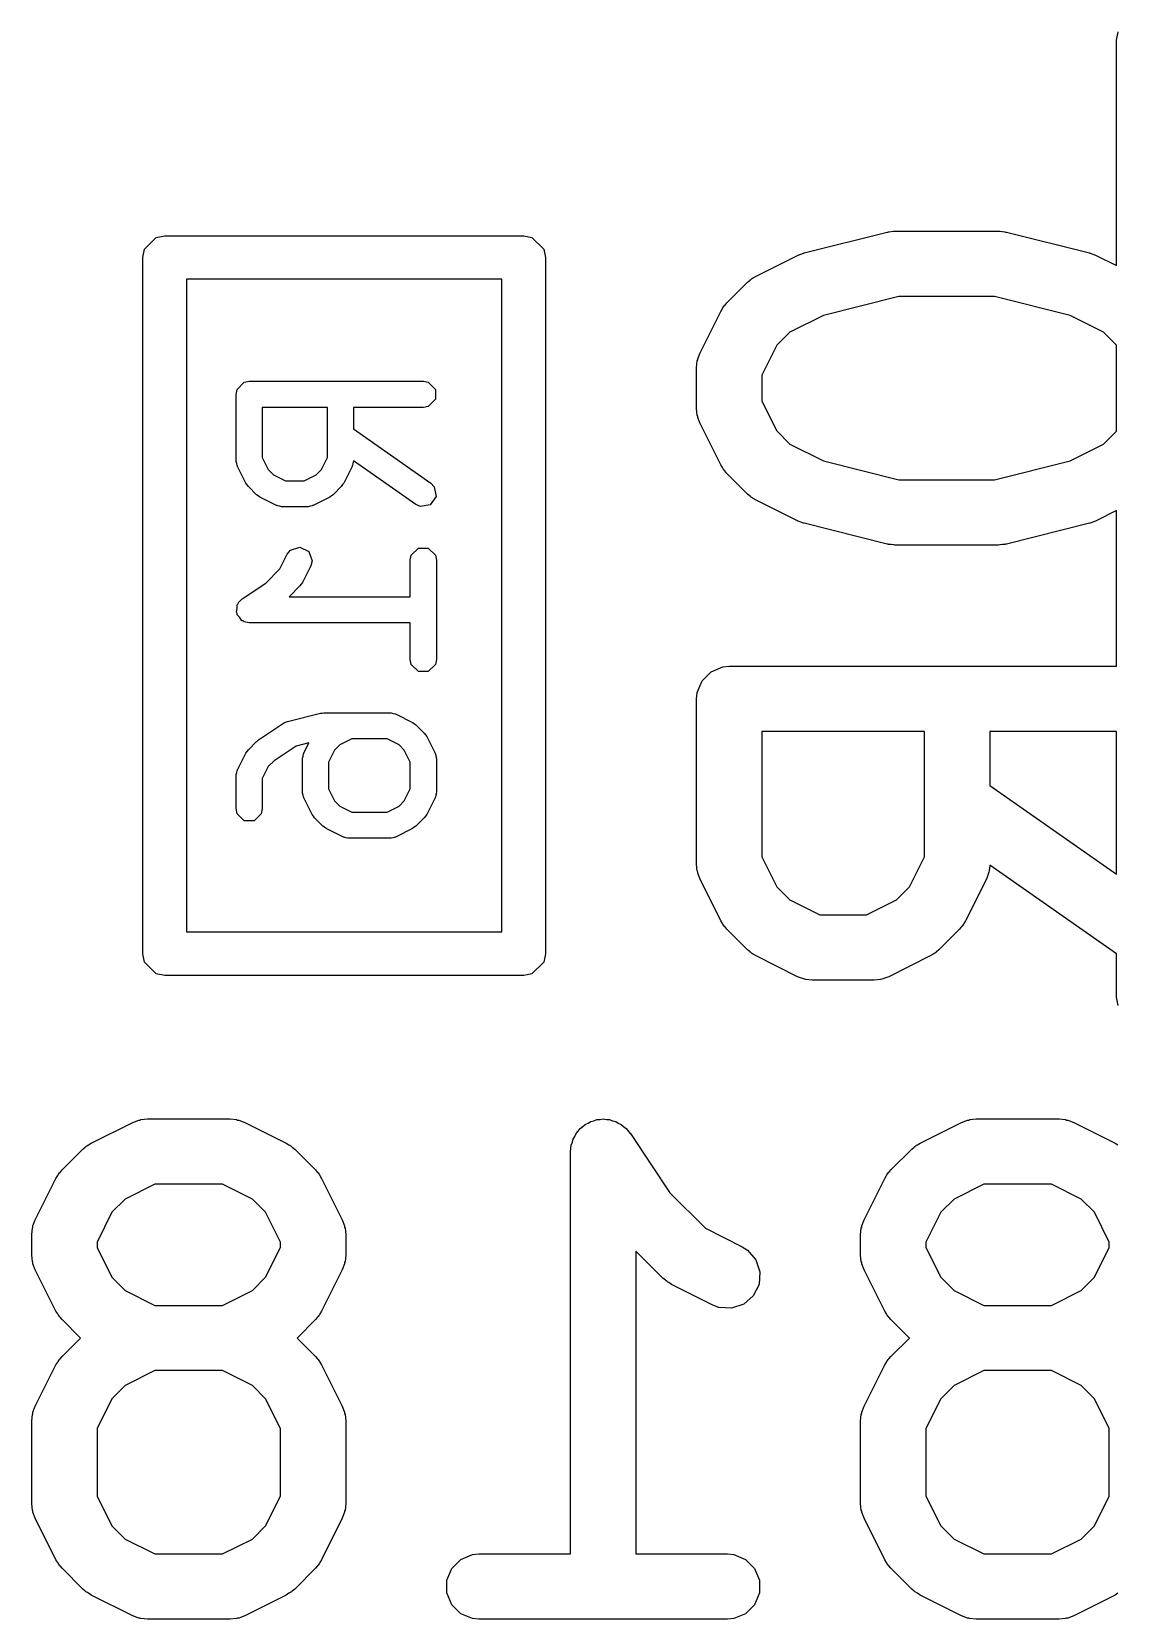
# Model space of a CAD drawing. Header units: inches. Extents: x 4.98 to 6.65, y -4.98 to -3.32.
# Drawn here: x 6.082 to 6.1802, y -4.1729 to -4.0293 of the extents above; entities that cross this region are included whole.
import ezdxf

# ---------------------------------------------------------------- set-up
doc = ezdxf.new("R2010")
doc.units = ezdxf.units.IN
doc.header["$MEASUREMENT"] = 0
doc.layers.add('BLACK', color=250, linetype='CONTINUOUS')

msp = doc.modelspace()

# ---------------------------------------------------------------- linework, layer by layer
at = {"layer": 'BLACK', "linetype": 'CONTINUOUS'}
for p, q in [((6.18012, -4.03002), (6.18027, -4.02927)), ((6.18012, -4.05043), (6.18012, -4.03002)), ((6.09218, -4.04895), (6.09324, -4.04789)), ((6.09324, -4.04789), (6.094, -4.04774)), ((6.094, -4.04774), (6.12648, -4.04774)), ((6.12648, -4.04774), (6.12723, -4.04789)), ((6.12723, -4.04789), (6.1283, -4.04895)), ((6.15185, -4.04928), (6.15935, -4.0474)), ((6.15935, -4.0474), (6.15945, -4.04739)), ((6.15945, -4.04739), (6.15949, -4.04737)), ((6.15949, -4.04737), (6.15971, -4.04735)), ((6.15971, -4.04735), (6.15993, -4.04732)), ((6.15993, -4.04732), (6.15997, -4.04732)), ((6.15997, -4.04732), (6.16007, -4.04731)), ((6.16007, -4.04731), (6.16944, -4.04731)), ((6.16944, -4.04731), (6.16954, -4.04732)), ((6.16954, -4.04732), (6.16959, -4.04732)), ((6.16959, -4.04732), (6.1698, -4.04735)), ((6.1698, -4.04735), (6.17002, -4.04737)), ((6.17002, -4.04737), (6.17006, -4.04739)), ((6.17006, -4.04739), (6.17016, -4.0474)), ((6.17016, -4.0474), (6.17766, -4.04928)), ((6.09203, -4.0497), (6.09218, -4.04895)), ((6.09203, -4.1127), (6.09203, -4.0497)), ((6.1283, -4.04895), (6.12844, -4.0497)), ((6.12844, -4.0497), (6.12844, -4.1127)), ((6.1475, -4.05138), (6.15125, -4.0495)), ((6.15125, -4.0495), (6.15129, -4.04948)), ((6.15129, -4.04948), (6.15131, -4.04947)), ((6.15131, -4.04947), (6.15155, -4.04939)), ((6.15155, -4.04939), (6.15179, -4.04929)), ((6.15179, -4.04929), (6.15181, -4.04929)), ((6.15181, -4.04929), (6.15185, -4.04928)), ((6.17766, -4.04928), (6.1777, -4.04929)), ((6.1777, -4.04929), (6.17772, -4.04929)), ((6.17772, -4.04929), (6.17796, -4.04939)), ((6.17796, -4.04939), (6.1782, -4.04947)), ((6.1782, -4.04947), (6.17822, -4.04948)), ((6.17822, -4.04948), (6.17826, -4.0495)), ((6.17826, -4.0495), (6.18012, -4.05043)), ((6.09596, -4.05167), (6.09596, -4.11073)), ((6.12451, -4.05167), (6.09596, -4.05167)), ((6.12451, -4.11073), (6.12451, -4.05167)), ((6.14486, -4.0538), (6.14673, -4.05193)), ((6.14673, -4.05193), (6.14696, -4.05174)), ((6.14696, -4.05174), (6.14701, -4.05168)), ((6.14701, -4.05168), (6.1471, -4.05163)), ((6.1471, -4.05163), (6.14718, -4.05156)), ((6.14718, -4.05156), (6.14725, -4.05153)), ((6.14725, -4.05153), (6.1475, -4.05138)), ((6.14461, -4.05408), (6.14467, -4.05403)), ((6.14467, -4.05403), (6.14486, -4.0538)), ((6.16043, -4.05322), (6.1536, -4.05493)), ((6.16908, -4.05322), (6.16043, -4.05322)), ((6.17591, -4.05493), (6.16908, -4.05322)), ((6.14243, -4.05832), (6.14431, -4.05457)), ((6.14431, -4.05457), (6.14446, -4.05432)), ((6.14446, -4.05432), (6.14449, -4.05425)), ((6.14449, -4.05425), (6.14456, -4.05417)), ((6.14456, -4.05417), (6.14461, -4.05408)), ((6.1536, -4.05493), (6.15057, -4.05644)), ((6.17894, -4.05644), (6.17591, -4.05493)), ((6.15057, -4.05644), (6.14937, -4.05764)), ((6.18012, -4.05762), (6.17894, -4.05644)), ((6.14222, -4.05886), (6.14243, -4.05832)), ((6.14937, -4.05764), (6.14802, -4.06034)), ((6.18012, -4.06541), (6.18012, -4.05762)), ((6.14212, -4.05964), (6.14218, -4.05906)), ((6.14212, -4.06339), (6.14212, -4.05964)), ((6.14218, -4.05906), (6.14222, -4.05897)), ((6.14222, -4.05897), (6.14222, -4.05886)), ((6.10056, -4.06163), (6.1012, -4.06099)), ((6.1012, -4.06099), (6.10165, -4.0609)), ((6.10165, -4.0609), (6.1174, -4.0609)), ((6.1174, -4.0609), (6.11785, -4.06099)), ((6.11785, -4.06099), (6.11849, -4.06163)), ((6.14802, -4.06034), (6.14802, -4.06269)), ((6.10047, -4.06208), (6.10056, -4.06163)), ((6.10047, -4.06808), (6.10047, -4.06208)), ((6.11849, -4.06253), (6.11785, -4.06317)), ((6.11849, -4.06163), (6.11849, -4.06253)), ((6.14802, -4.06269), (6.14937, -4.06539)), ((6.10872, -4.06326), (6.10283, -4.06326)), ((6.10283, -4.06326), (6.10283, -4.0678)), ((6.10872, -4.0678), (6.10872, -4.06326)), ((6.1174, -4.06326), (6.11108, -4.06326)), ((6.11108, -4.06326), (6.11108, -4.06521)), ((6.11785, -4.06317), (6.1174, -4.06326)), ((6.14218, -4.06397), (6.14212, -4.06339)), ((6.14222, -4.06406), (6.14218, -4.06397)), ((6.14222, -4.06417), (6.14222, -4.06406)), ((6.11108, -4.06521), (6.11808, -4.07011)), ((6.14243, -4.06471), (6.14222, -4.06417)), ((6.14431, -4.06846), (6.14243, -4.06471)), ((6.14937, -4.06539), (6.15057, -4.06659)), ((6.17894, -4.06659), (6.18012, -4.06541)), ((6.15057, -4.06659), (6.1536, -4.0681)), ((6.17591, -4.0681), (6.17894, -4.06659)), ((6.10048, -4.06814), (6.10047, -4.06808)), ((6.10047, -4.06816), (6.10048, -4.06814)), ((6.10052, -4.06834), (6.10047, -4.06816)), ((6.10056, -4.06853), (6.10052, -4.06834)), ((6.10283, -4.0678), (6.10337, -4.06888)), ((6.10818, -4.06888), (6.10872, -4.0678)), ((6.11103, -4.06834), (6.11099, -4.06853)), ((6.11108, -4.06816), (6.11103, -4.06834)), ((6.11108, -4.06809), (6.11107, -4.06814)), ((6.11107, -4.06814), (6.11108, -4.06816)), ((6.11672, -4.07204), (6.11108, -4.06809)), ((6.1536, -4.0681), (6.16043, -4.06981)), ((6.16908, -4.06981), (6.17591, -4.0681)), ((6.10058, -4.06855), (6.10056, -4.06853)), ((6.10059, -4.06861), (6.10058, -4.06855)), ((6.10134, -4.07011), (6.10059, -4.06861)), ((6.10337, -4.06888), (6.10385, -4.06936)), ((6.10385, -4.06936), (6.10493, -4.0699)), ((6.10662, -4.0699), (6.1077, -4.06936)), ((6.1077, -4.06936), (6.10818, -4.06888)), ((6.11096, -4.06861), (6.11021, -4.07011)), ((6.11097, -4.06855), (6.11096, -4.06861)), ((6.11099, -4.06853), (6.11097, -4.06855)), ((6.14446, -4.06871), (6.14431, -4.06846)), ((6.14449, -4.06878), (6.14446, -4.06871)), ((6.14456, -4.06886), (6.14449, -4.06878)), ((6.14461, -4.06895), (6.14456, -4.06886)), ((6.14467, -4.069), (6.14461, -4.06895)), ((6.14486, -4.06923), (6.14467, -4.069)), ((6.14673, -4.0711), (6.14486, -4.06923)), ((6.16043, -4.06981), (6.16908, -4.06981)), ((6.10146, -4.07026), (6.10134, -4.07011)), ((6.10157, -4.07041), (6.10146, -4.07026)), ((6.10232, -4.07116), (6.10157, -4.07041)), ((6.10247, -4.07127), (6.10232, -4.07116)), ((6.10262, -4.07138), (6.10247, -4.07127)), ((6.10493, -4.0699), (6.10662, -4.0699)), ((6.10908, -4.07127), (6.10893, -4.07138)), ((6.10923, -4.07116), (6.10908, -4.07127)), ((6.10998, -4.07041), (6.10923, -4.07116)), ((6.11009, -4.07025), (6.10998, -4.07041)), ((6.11021, -4.07011), (6.11009, -4.07025)), ((6.11808, -4.07011), (6.11839, -4.07044)), ((6.11839, -4.07044), (6.11855, -4.07133)), ((6.14696, -4.07129), (6.14673, -4.0711)), ((6.14701, -4.07135), (6.14696, -4.07129)), ((6.10412, -4.07213), (6.10262, -4.07138)), ((6.10418, -4.07215), (6.10412, -4.07213)), ((6.1042, -4.07217), (6.10418, -4.07215)), ((6.10438, -4.07221), (6.1042, -4.07217)), ((6.10457, -4.07226), (6.10438, -4.07221)), ((6.10459, -4.07225), (6.10457, -4.07226)), ((6.10465, -4.07226), (6.10459, -4.07225)), ((6.1069, -4.07226), (6.10465, -4.07226)), ((6.10696, -4.07225), (6.1069, -4.07226)), ((6.10698, -4.07226), (6.10696, -4.07225)), ((6.10717, -4.07221), (6.10698, -4.07226)), ((6.10735, -4.07217), (6.10717, -4.07221)), ((6.10737, -4.07215), (6.10735, -4.07217)), ((6.10743, -4.07213), (6.10737, -4.07215)), ((6.10893, -4.07138), (6.10743, -4.07213)), ((6.11714, -4.07223), (6.11672, -4.07204)), ((6.11803, -4.07207), (6.11714, -4.07223)), ((6.11855, -4.07133), (6.11803, -4.07207)), ((6.1471, -4.0714), (6.14701, -4.07135)), ((6.14718, -4.07147), (6.1471, -4.0714)), ((6.14725, -4.0715), (6.14718, -4.07147)), ((6.1475, -4.07166), (6.14725, -4.0715)), ((6.15125, -4.07353), (6.1475, -4.07166)), ((6.18012, -4.0726), (6.17826, -4.07353)), ((6.18012, -4.08668), (6.18012, -4.0726)), ((6.15129, -4.07355), (6.15125, -4.07353)), ((6.15131, -4.07356), (6.15129, -4.07355)), ((6.15155, -4.07365), (6.15131, -4.07356)), ((6.15179, -4.07374), (6.15155, -4.07365)), ((6.15181, -4.07374), (6.15179, -4.07374)), ((6.15185, -4.07375), (6.15181, -4.07374)), ((6.15935, -4.07563), (6.15185, -4.07375)), ((6.17766, -4.07375), (6.17016, -4.07563)), ((6.1777, -4.07374), (6.17766, -4.07375)), ((6.17772, -4.07374), (6.1777, -4.07374)), ((6.17796, -4.07365), (6.17772, -4.07374)), ((6.1782, -4.07356), (6.17796, -4.07365)), ((6.17822, -4.07355), (6.1782, -4.07356)), ((6.17826, -4.07353), (6.17822, -4.07355)), ((6.10443, -4.07788), (6.10509, -4.07655)), ((6.10509, -4.07655), (6.10538, -4.07618)), ((6.10538, -4.07618), (6.10623, -4.0759)), ((6.10623, -4.0759), (6.10704, -4.0763)), ((6.10704, -4.0763), (6.10733, -4.07716)), ((6.11622, -4.07708), (6.11631, -4.07662)), ((6.11631, -4.07662), (6.11695, -4.07599)), ((6.11695, -4.07599), (6.11785, -4.07599)), ((6.11785, -4.07599), (6.11849, -4.07662)), ((6.11849, -4.07662), (6.11858, -4.07708)), ((6.15945, -4.07564), (6.15935, -4.07563)), ((6.15949, -4.07566), (6.15945, -4.07564)), ((6.15971, -4.07568), (6.15949, -4.07566)), ((6.15993, -4.07571), (6.15971, -4.07568)), ((6.15997, -4.07571), (6.15993, -4.07571)), ((6.16007, -4.07572), (6.15997, -4.07571)), ((6.16944, -4.07572), (6.16007, -4.07572)), ((6.16954, -4.07571), (6.16944, -4.07572)), ((6.16959, -4.07571), (6.16954, -4.07571)), ((6.1698, -4.07568), (6.16959, -4.07571)), ((6.17002, -4.07566), (6.1698, -4.07568)), ((6.17006, -4.07564), (6.17002, -4.07566)), ((6.17016, -4.07563), (6.17006, -4.07564)), ((6.10315, -4.07916), (6.10443, -4.07788)), ((6.10721, -4.0776), (6.10646, -4.0791)), ((6.10733, -4.07716), (6.10721, -4.0776)), ((6.11622, -4.08039), (6.11622, -4.07708)), ((6.11858, -4.07708), (6.11858, -4.08608)), ((6.101, -4.08059), (6.10315, -4.07916)), ((6.10624, -4.07941), (6.10525, -4.08039)), ((6.10634, -4.07925), (6.10624, -4.07941)), ((6.10646, -4.0791), (6.10634, -4.07925)), ((6.10056, -4.08112), (6.10065, -4.08104)), ((6.10056, -4.08147), (6.10056, -4.08112)), ((6.10065, -4.08104), (6.10067, -4.08092)), ((6.10067, -4.08092), (6.101, -4.08059)), ((6.10525, -4.08039), (6.11622, -4.08039)), ((6.10049, -4.0818), (6.10056, -4.08147)), ((6.10056, -4.08191), (6.10049, -4.0818)), ((6.10056, -4.08203), (6.10056, -4.08191)), ((6.1008, -4.08227), (6.10056, -4.08203)), ((6.10099, -4.08256), (6.1008, -4.08227)), ((6.10111, -4.08258), (6.10099, -4.08256)), ((6.1012, -4.08267), (6.10111, -4.08258)), ((6.10165, -4.08276), (6.1012, -4.08267)), ((6.11622, -4.08276), (6.10165, -4.08276)), ((6.11622, -4.08608), (6.11622, -4.08276)), ((6.11631, -4.08653), (6.11622, -4.08608)), ((6.11695, -4.08717), (6.11631, -4.08653)), ((6.11849, -4.08653), (6.11785, -4.08717)), ((6.11858, -4.08608), (6.11849, -4.08653)), ((6.14343, -4.08718), (6.1445, -4.08674)), ((6.1445, -4.08674), (6.14507, -4.08668)), ((6.14507, -4.08668), (6.18012, -4.08668)), ((6.11785, -4.08717), (6.11695, -4.08717)), ((6.14218, -4.08906), (6.14262, -4.088)), ((6.14262, -4.088), (6.14343, -4.08718)), ((6.14212, -4.08964), (6.14218, -4.08906)), ((6.14212, -4.10464), (6.14212, -4.08964)), ((6.10511, -4.09168), (6.10811, -4.09093)), ((6.10811, -4.09093), (6.10826, -4.09092)), ((6.10826, -4.09092), (6.1084, -4.09089)), ((6.1084, -4.09089), (6.1144, -4.09089)), ((6.1144, -4.09089), (6.11446, -4.0909)), ((6.11446, -4.0909), (6.11448, -4.0909)), ((6.11448, -4.0909), (6.11467, -4.09095)), ((6.11467, -4.09095), (6.11485, -4.09098)), ((6.11485, -4.09098), (6.11487, -4.091)), ((6.11487, -4.091), (6.11493, -4.09102)), ((6.11493, -4.09102), (6.11643, -4.09177)), ((6.1025, -4.09334), (6.10475, -4.09184)), ((6.10475, -4.09184), (6.10493, -4.09176)), ((6.10493, -4.09176), (6.10511, -4.09168)), ((6.11643, -4.09177), (6.11658, -4.09188)), ((6.11658, -4.09188), (6.11673, -4.09199)), ((6.11673, -4.09199), (6.11748, -4.09274)), ((6.11748, -4.09274), (6.11759, -4.0929)), ((6.16274, -4.09259), (6.14802, -4.09259)), ((6.14802, -4.09259), (6.14802, -4.10394)), ((6.16274, -4.10394), (6.16274, -4.09259)), ((6.16865, -4.09259), (6.16865, -4.09747)), ((6.18012, -4.09259), (6.16865, -4.09259)), ((6.18012, -4.1055), (6.18012, -4.09259)), ((6.10146, -4.0944), (6.10157, -4.09424)), ((6.10157, -4.09424), (6.10232, -4.09349)), ((6.10232, -4.09349), (6.10241, -4.09342)), ((6.10241, -4.09342), (6.1025, -4.09334)), ((6.10589, -4.09392), (6.1039, -4.09524)), ((6.10705, -4.09363), (6.10589, -4.09392)), ((6.10659, -4.09455), (6.10705, -4.09363)), ((6.10937, -4.09427), (6.10883, -4.09535)), ((6.10985, -4.0938), (6.10937, -4.09427)), ((6.11093, -4.09326), (6.10985, -4.0938)), ((6.11412, -4.09326), (6.11093, -4.09326)), ((6.1152, -4.0938), (6.11412, -4.09326)), ((6.11568, -4.09427), (6.1152, -4.0938)), ((6.11622, -4.09535), (6.11568, -4.09427)), ((6.11759, -4.0929), (6.11771, -4.09305)), ((6.11771, -4.09305), (6.11846, -4.09455)), ((6.10059, -4.09605), (6.10134, -4.09455)), ((6.10134, -4.09455), (6.10146, -4.0944)), ((6.1039, -4.09524), (6.10337, -4.09577)), ((6.10647, -4.09499), (6.10652, -4.09481)), ((6.10648, -4.09502), (6.10647, -4.09499)), ((6.10647, -4.09507), (6.10648, -4.09502)), ((6.10647, -4.09807), (6.10647, -4.09507)), ((6.10652, -4.09481), (6.10656, -4.09462)), ((6.10656, -4.09462), (6.10658, -4.0946)), ((6.10658, -4.0946), (6.10659, -4.09455)), ((6.10883, -4.09535), (6.10883, -4.09779)), ((6.11622, -4.09779), (6.11622, -4.09535)), ((6.11846, -4.09455), (6.11847, -4.0946)), ((6.11847, -4.0946), (6.11849, -4.09462)), ((6.11849, -4.09462), (6.11853, -4.09481)), ((6.11853, -4.09481), (6.11858, -4.09499)), ((6.11858, -4.09499), (6.11857, -4.09502)), ((6.11857, -4.09502), (6.11858, -4.09507)), ((6.11858, -4.09507), (6.11858, -4.09807)), ((6.10047, -4.09649), (6.10052, -4.09631)), ((6.10048, -4.09652), (6.10047, -4.09649)), ((6.10047, -4.09657), (6.10048, -4.09652)), ((6.10047, -4.09957), (6.10047, -4.09657)), ((6.10052, -4.09631), (6.10056, -4.09612)), ((6.10056, -4.09612), (6.10058, -4.0961)), ((6.10058, -4.0961), (6.10059, -4.09605)), ((6.10337, -4.09577), (6.10283, -4.09685)), ((6.10283, -4.09685), (6.10283, -4.09957)), ((6.10648, -4.09813), (6.10647, -4.09807)), ((6.10647, -4.09816), (6.10648, -4.09813)), ((6.10652, -4.09834), (6.10647, -4.09816)), ((6.10656, -4.09853), (6.10652, -4.09834)), ((6.10658, -4.09854), (6.10656, -4.09853)), ((6.10659, -4.0986), (6.10658, -4.09854)), ((6.10734, -4.1001), (6.10659, -4.0986)), ((6.10883, -4.09779), (6.10937, -4.09887)), ((6.11568, -4.09887), (6.11622, -4.09779)), ((6.11846, -4.0986), (6.11771, -4.1001)), ((6.11847, -4.09854), (6.11846, -4.0986)), ((6.11849, -4.09853), (6.11847, -4.09854)), ((6.11853, -4.09834), (6.11849, -4.09853)), ((6.11858, -4.09816), (6.11853, -4.09834)), ((6.11858, -4.09807), (6.11857, -4.09813)), ((6.11857, -4.09813), (6.11858, -4.09816)), ((6.16865, -4.09747), (6.18012, -4.1055)), ((6.10056, -4.10003), (6.10047, -4.09957)), ((6.1012, -4.10066), (6.10056, -4.10003)), ((6.10274, -4.10003), (6.1021, -4.10066)), ((6.10283, -4.09957), (6.10274, -4.10003)), ((6.10937, -4.09887), (6.10985, -4.09935)), ((6.10985, -4.09935), (6.11093, -4.09989)), ((6.11093, -4.09989), (6.11412, -4.09989)), ((6.11412, -4.09989), (6.1152, -4.09935)), ((6.1152, -4.09935), (6.11568, -4.09887)), ((6.1021, -4.10066), (6.1012, -4.10066)), ((6.10746, -4.10025), (6.10734, -4.1001)), ((6.10756, -4.10041), (6.10746, -4.10025)), ((6.10831, -4.10116), (6.10756, -4.10041)), ((6.10847, -4.10126), (6.10831, -4.10116)), ((6.10862, -4.10138), (6.10847, -4.10126)), ((6.11012, -4.10213), (6.10862, -4.10138)), ((6.11643, -4.10138), (6.11493, -4.10213)), ((6.11658, -4.10126), (6.11643, -4.10138)), ((6.11673, -4.10116), (6.11658, -4.10126)), ((6.11748, -4.10041), (6.11673, -4.10116)), ((6.11759, -4.10025), (6.11748, -4.10041)), ((6.11771, -4.1001), (6.11759, -4.10025)), ((6.11018, -4.10215), (6.11012, -4.10213)), ((6.1102, -4.10216), (6.11018, -4.10215)), ((6.11038, -4.1022), (6.1102, -4.10216)), ((6.11057, -4.10225), (6.11038, -4.1022)), ((6.11059, -4.10224), (6.11057, -4.10225)), ((6.11065, -4.10225), (6.11059, -4.10224)), ((6.1144, -4.10225), (6.11065, -4.10225)), ((6.11446, -4.10224), (6.1144, -4.10225)), ((6.11448, -4.10225), (6.11446, -4.10224)), ((6.11467, -4.1022), (6.11448, -4.10225)), ((6.11485, -4.10216), (6.11467, -4.1022)), ((6.11487, -4.10215), (6.11485, -4.10216)), ((6.11493, -4.10213), (6.11487, -4.10215)), ((6.14802, -4.10394), (6.14937, -4.10664)), ((6.16139, -4.10664), (6.16274, -4.10394)), ((6.14218, -4.10521), (6.14212, -4.10464)), ((6.14222, -4.10531), (6.14218, -4.10521)), ((6.14222, -4.10542), (6.14222, -4.10531)), ((6.14243, -4.10596), (6.14222, -4.10542)), ((6.16854, -4.10542), (6.16834, -4.10596)), ((6.16855, -4.10531), (6.16854, -4.10542)), ((6.16859, -4.10521), (6.16855, -4.10531)), ((6.16864, -4.10468), (6.16859, -4.10521)), ((6.18012, -4.11271), (6.16864, -4.10468)), ((6.14431, -4.10971), (6.14243, -4.10596)), ((6.14937, -4.10664), (6.15057, -4.10783)), ((6.1602, -4.10783), (6.16139, -4.10664)), ((6.16834, -4.10596), (6.16646, -4.10971)), ((6.15057, -4.10783), (6.15327, -4.10918)), ((6.1575, -4.10918), (6.1602, -4.10783)), ((6.14446, -4.10995), (6.14431, -4.10971)), ((6.14449, -4.11003), (6.14446, -4.10995)), ((6.14456, -4.11011), (6.14449, -4.11003)), ((6.15327, -4.10918), (6.1575, -4.10918)), ((6.16627, -4.11003), (6.16621, -4.11011)), ((6.1663, -4.10995), (6.16627, -4.11003)), ((6.16646, -4.10971), (6.1663, -4.10995)), ((6.09596, -4.11073), (6.12451, -4.11073)), ((6.14461, -4.1102), (6.14456, -4.11011)), ((6.14467, -4.11025), (6.14461, -4.1102)), ((6.14486, -4.11047), (6.14467, -4.11025)), ((6.14673, -4.11235), (6.14486, -4.11047)), ((6.16591, -4.11047), (6.16403, -4.11235)), ((6.16609, -4.11025), (6.16591, -4.11047)), ((6.16615, -4.1102), (6.16609, -4.11025)), ((6.16621, -4.11011), (6.16615, -4.1102)), ((6.09218, -4.11345), (6.09203, -4.1127)), ((6.12844, -4.1127), (6.1283, -4.11345)), ((6.14696, -4.11253), (6.14673, -4.11235)), ((6.14701, -4.11259), (6.14696, -4.11253)), ((6.1471, -4.11265), (6.14701, -4.11259)), ((6.14718, -4.11271), (6.1471, -4.11265)), ((6.14725, -4.11274), (6.14718, -4.11271)), ((6.1475, -4.1129), (6.14725, -4.11274)), ((6.15125, -4.11478), (6.1475, -4.1129)), ((6.16326, -4.1129), (6.15952, -4.11478)), ((6.16351, -4.11274), (6.16326, -4.1129)), ((6.16358, -4.11271), (6.16351, -4.11274)), ((6.16367, -4.11265), (6.16358, -4.11271)), ((6.16375, -4.11259), (6.16367, -4.11265)), ((6.16381, -4.11253), (6.16375, -4.11259)), ((6.16403, -4.11235), (6.16381, -4.11253)), ((6.18012, -4.11663), (6.18012, -4.11271)), ((6.09324, -4.11452), (6.09218, -4.11345)), ((6.1283, -4.11345), (6.12723, -4.11452)), ((6.094, -4.11467), (6.09324, -4.11452)), ((6.12648, -4.11467), (6.094, -4.11467)), ((6.12723, -4.11452), (6.12648, -4.11467)), ((6.15179, -4.11498), (6.15125, -4.11478)), ((6.1519, -4.11499), (6.15179, -4.11498)), ((6.15199, -4.11503), (6.1519, -4.11499)), ((6.15257, -4.11509), (6.15199, -4.11503)), ((6.15819, -4.11509), (6.15257, -4.11509)), ((6.15877, -4.11503), (6.15819, -4.11509)), ((6.15887, -4.11499), (6.15877, -4.11503)), ((6.15897, -4.11498), (6.15887, -4.11499)), ((6.15952, -4.11478), (6.15897, -4.11498)), ((6.18027, -4.11739), (6.18012, -4.11663)), ((6.08736, -4.12984), (6.09111, -4.12796)), ((6.09111, -4.12796), (6.09165, -4.12776)), ((6.09165, -4.12776), (6.09175, -4.12775)), ((6.09175, -4.12775), (6.09185, -4.12771)), ((6.09185, -4.12771), (6.09243, -4.12765)), ((6.09243, -4.12765), (6.09992, -4.12765)), ((6.09992, -4.12765), (6.1005, -4.12771)), ((6.1005, -4.12771), (6.1006, -4.12775)), ((6.1006, -4.12775), (6.1007, -4.12776)), ((6.1007, -4.12776), (6.10125, -4.12796)), ((6.10125, -4.12796), (6.10499, -4.12984)), ((6.13122, -4.12896), (6.13142, -4.12876)), ((6.13142, -4.12876), (6.13159, -4.12851)), ((6.13159, -4.12851), (6.13183, -4.12835)), ((6.13183, -4.12835), (6.13203, -4.12815)), ((6.13203, -4.12815), (6.1323, -4.12804)), ((6.1323, -4.12804), (6.13254, -4.12787)), ((6.13254, -4.12787), (6.13283, -4.12782)), ((6.13283, -4.12782), (6.13309, -4.12771)), ((6.13309, -4.12771), (6.13339, -4.12771)), ((6.13339, -4.12771), (6.13367, -4.12765)), ((6.13367, -4.12765), (6.13396, -4.12771)), ((6.13396, -4.12771), (6.13425, -4.12771)), ((6.13425, -4.12771), (6.13452, -4.12782)), ((6.13452, -4.12782), (6.1348, -4.12788)), ((6.1348, -4.12788), (6.13504, -4.12804)), ((6.13504, -4.12804), (6.13531, -4.12815)), ((6.13531, -4.12815), (6.13552, -4.12835)), ((6.13552, -4.12835), (6.13576, -4.12852)), ((6.13576, -4.12852), (6.13612, -4.12896)), ((6.16235, -4.12984), (6.1661, -4.12796)), ((6.1661, -4.12796), (6.16664, -4.12776)), ((6.16664, -4.12776), (6.16674, -4.12775)), ((6.16674, -4.12775), (6.16684, -4.12771)), ((6.16684, -4.12771), (6.16742, -4.12765)), ((6.16742, -4.12765), (6.17492, -4.12765)), ((6.17492, -4.12765), (6.17549, -4.12771)), ((6.17549, -4.12771), (6.17559, -4.12775)), ((6.17559, -4.12775), (6.1757, -4.12776)), ((6.1757, -4.12776), (6.17624, -4.12796)), ((6.17624, -4.12796), (6.17999, -4.12984)), ((6.08659, -4.13039), (6.08681, -4.1302)), ((6.08681, -4.1302), (6.08687, -4.13015)), ((6.08687, -4.13015), (6.08695, -4.13009)), ((6.08695, -4.13009), (6.08704, -4.13002)), ((6.08704, -4.13002), (6.08711, -4.12999)), ((6.08711, -4.12999), (6.08736, -4.12984)), ((6.10499, -4.12984), (6.10524, -4.12999)), ((6.10524, -4.12999), (6.10531, -4.13002)), ((6.10531, -4.13002), (6.1054, -4.13009)), ((6.1054, -4.13009), (6.10548, -4.13015)), ((6.10548, -4.13015), (6.10554, -4.1302)), ((6.10554, -4.1302), (6.10576, -4.13039)), ((6.13072, -4.1306), (6.13077, -4.13003)), ((6.13077, -4.13003), (6.13089, -4.12976)), ((6.13089, -4.12976), (6.13094, -4.12947)), ((6.13094, -4.12947), (6.1311, -4.12923)), ((6.1311, -4.12923), (6.13122, -4.12896)), ((6.13612, -4.12896), (6.13613, -4.12896)), ((6.13613, -4.12896), (6.13613, -4.12896)), ((6.13613, -4.12896), (6.13613, -4.12897)), ((6.13613, -4.12897), (6.13971, -4.13435)), ((6.16158, -4.13039), (6.16181, -4.1302)), ((6.16181, -4.1302), (6.16186, -4.13015)), ((6.16186, -4.13015), (6.16195, -4.13009)), ((6.16195, -4.13009), (6.16203, -4.13002)), ((6.16203, -4.13002), (6.1621, -4.12999)), ((6.1621, -4.12999), (6.16235, -4.12984)), ((6.17999, -4.12984), (6.18023, -4.12999)), ((6.08471, -4.13226), (6.08659, -4.13039)), ((6.10576, -4.13039), (6.10764, -4.13226)), ((6.13072, -4.16702), (6.13072, -4.1306)), ((6.13072, -4.1306), (6.13072, -4.1306)), ((6.13072, -4.1306), (6.13072, -4.1306)), ((6.13072, -4.1306), (6.13072, -4.1306)), ((6.1597, -4.13226), (6.16158, -4.13039)), ((6.08229, -4.13678), (6.08416, -4.13303)), ((6.08416, -4.13303), (6.08432, -4.13278)), ((6.08432, -4.13278), (6.08435, -4.13271)), ((6.08435, -4.13271), (6.08441, -4.13263)), ((6.08441, -4.13263), (6.08447, -4.13254)), ((6.08447, -4.13254), (6.08453, -4.13249)), ((6.08453, -4.13249), (6.08471, -4.13226)), ((6.10764, -4.13226), (6.10782, -4.13249)), ((6.10782, -4.13249), (6.10788, -4.13254)), ((6.10788, -4.13254), (6.10794, -4.13263)), ((6.10794, -4.13263), (6.108, -4.13271)), ((6.108, -4.13271), (6.10803, -4.13278)), ((6.10803, -4.13278), (6.10819, -4.13303)), ((6.10819, -4.13303), (6.11007, -4.13678)), ((6.15728, -4.13678), (6.15915, -4.13303)), ((6.15915, -4.13303), (6.15931, -4.13278)), ((6.15931, -4.13278), (6.15934, -4.13271)), ((6.15934, -4.13271), (6.1594, -4.13263)), ((6.1594, -4.13263), (6.15946, -4.13254)), ((6.15946, -4.13254), (6.15952, -4.13249)), ((6.15952, -4.13249), (6.1597, -4.13226)), ((6.09312, -4.13356), (6.09043, -4.1349)), ((6.09923, -4.13356), (6.09312, -4.13356)), ((6.10193, -4.1349), (6.09923, -4.13356)), ((6.13971, -4.13435), (6.14292, -4.13755)), ((6.16811, -4.13356), (6.16542, -4.1349)), ((6.17422, -4.13356), (6.16811, -4.13356)), ((6.17692, -4.1349), (6.17422, -4.13356)), ((6.09043, -4.1349), (6.08923, -4.1361)), ((6.10312, -4.1361), (6.10193, -4.1349)), ((6.16542, -4.1349), (6.16422, -4.1361)), ((6.17811, -4.1361), (6.17692, -4.1349)), ((6.08207, -4.13743), (6.08208, -4.13732)), ((6.08208, -4.13732), (6.08229, -4.13678)), ((6.08923, -4.1361), (6.08788, -4.1388)), ((6.10447, -4.1388), (6.10312, -4.1361)), ((6.11007, -4.13678), (6.11027, -4.13732)), ((6.11027, -4.13732), (6.11028, -4.13743)), ((6.15706, -4.13743), (6.15707, -4.13732)), ((6.15707, -4.13732), (6.15728, -4.13678)), ((6.16422, -4.1361), (6.16287, -4.1388)), ((6.17946, -4.1388), (6.17811, -4.1361)), ((6.08197, -4.1381), (6.08203, -4.13753)), ((6.08197, -4.13998), (6.08197, -4.1381)), ((6.08203, -4.13753), (6.08207, -4.13743)), ((6.08788, -4.1388), (6.08788, -4.13928)), ((6.10447, -4.13928), (6.10447, -4.1388)), ((6.11028, -4.13743), (6.11032, -4.13753)), ((6.11032, -4.13753), (6.11038, -4.1381)), ((6.11038, -4.1381), (6.11038, -4.13998)), ((6.14292, -4.13755), (6.14624, -4.13921)), ((6.15696, -4.1381), (6.15702, -4.13753)), ((6.15696, -4.13998), (6.15696, -4.1381)), ((6.15702, -4.13753), (6.15706, -4.13743)), ((6.16287, -4.1388), (6.16287, -4.13928)), ((6.17946, -4.13928), (6.17946, -4.1388)), ((6.08203, -4.14055), (6.08197, -4.13998)), ((6.08788, -4.13928), (6.08923, -4.14198)), ((6.10312, -4.14198), (6.10447, -4.13928)), ((6.11038, -4.13998), (6.11032, -4.14055)), ((6.13908, -4.14206), (6.13662, -4.13961)), ((6.13662, -4.13961), (6.13662, -4.16702)), ((6.14624, -4.13921), (6.14673, -4.13952)), ((6.14673, -4.13952), (6.14748, -4.14039)), ((6.15702, -4.14055), (6.15696, -4.13998)), ((6.16287, -4.13928), (6.16422, -4.14198)), ((6.17811, -4.14198), (6.17946, -4.13928)), ((6.08207, -4.14065), (6.08203, -4.14055)), ((6.08208, -4.14076), (6.08207, -4.14065)), ((6.08229, -4.1413), (6.08208, -4.14076)), ((6.08416, -4.14505), (6.08229, -4.1413)), ((6.11007, -4.1413), (6.10819, -4.14505)), ((6.11027, -4.14076), (6.11007, -4.1413)), ((6.11028, -4.14065), (6.11027, -4.14076)), ((6.11032, -4.14055), (6.11028, -4.14065)), ((6.14748, -4.14039), (6.14785, -4.14148)), ((6.14785, -4.14148), (6.14777, -4.14263)), ((6.15706, -4.14065), (6.15702, -4.14055)), ((6.15707, -4.14076), (6.15706, -4.14065)), ((6.15728, -4.1413), (6.15707, -4.14076)), ((6.15915, -4.14505), (6.15728, -4.1413)), ((6.08923, -4.14198), (6.09043, -4.14317)), ((6.10193, -4.14317), (6.10312, -4.14198)), ((6.13931, -4.14225), (6.13908, -4.14206)), ((6.13936, -4.14231), (6.13931, -4.14225)), ((6.13945, -4.14237), (6.13936, -4.14231)), ((6.13953, -4.14243), (6.13945, -4.14237)), ((6.1396, -4.14246), (6.13953, -4.14243)), ((6.13985, -4.14262), (6.1396, -4.14246)), ((6.1436, -4.14449), (6.13985, -4.14262)), ((6.14777, -4.14263), (6.14725, -4.14366)), ((6.16422, -4.14198), (6.16542, -4.14317)), ((6.17692, -4.14317), (6.17811, -4.14198)), ((6.09043, -4.14317), (6.09312, -4.14452)), ((6.09312, -4.14452), (6.09923, -4.14452)), ((6.09923, -4.14452), (6.10193, -4.14317)), ((6.14414, -4.1447), (6.1436, -4.14449)), ((6.14638, -4.14442), (6.14529, -4.14478)), ((6.14725, -4.14366), (6.14638, -4.14442)), ((6.16542, -4.14317), (6.16811, -4.14452)), ((6.16811, -4.14452), (6.17422, -4.14452)), ((6.17422, -4.14452), (6.17692, -4.14317)), ((6.08432, -4.14529), (6.08416, -4.14505)), ((6.08435, -4.14537), (6.08432, -4.14529)), ((6.08441, -4.14545), (6.08435, -4.14537)), ((6.08447, -4.14554), (6.08441, -4.14545)), ((6.08453, -4.14559), (6.08447, -4.14554)), ((6.08471, -4.14581), (6.08453, -4.14559)), ((6.08638, -4.14748), (6.08471, -4.14581)), ((6.10764, -4.14581), (6.10598, -4.14748)), ((6.10782, -4.14559), (6.10764, -4.14581)), ((6.10788, -4.14554), (6.10782, -4.14559)), ((6.10794, -4.14545), (6.10788, -4.14554)), ((6.108, -4.14537), (6.10794, -4.14545)), ((6.10803, -4.14529), (6.108, -4.14537)), ((6.10819, -4.14505), (6.10803, -4.14529)), ((6.14529, -4.14478), (6.14414, -4.1447)), ((6.15931, -4.14529), (6.15915, -4.14505)), ((6.15934, -4.14537), (6.15931, -4.14529)), ((6.1594, -4.14545), (6.15934, -4.14537)), ((6.15946, -4.14554), (6.1594, -4.14545)), ((6.15952, -4.14559), (6.15946, -4.14554)), ((6.1597, -4.14581), (6.15952, -4.14559)), ((6.16137, -4.14748), (6.1597, -4.14581)), ((6.08471, -4.14914), (6.08638, -4.14748)), ((6.10598, -4.14748), (6.10764, -4.14914)), ((6.1597, -4.14914), (6.16137, -4.14748)), ((6.08229, -4.15365), (6.08416, -4.14991)), ((6.08416, -4.14991), (6.08432, -4.14966)), ((6.08432, -4.14966), (6.08435, -4.14959)), ((6.08435, -4.14959), (6.08441, -4.1495)), ((6.08441, -4.1495), (6.08447, -4.14942)), ((6.08447, -4.14942), (6.08453, -4.14936)), ((6.08453, -4.14936), (6.08471, -4.14914)), ((6.10764, -4.14914), (6.10782, -4.14936)), ((6.10782, -4.14936), (6.10788, -4.14942)), ((6.10788, -4.14942), (6.10794, -4.1495)), ((6.10794, -4.1495), (6.108, -4.14959)), ((6.108, -4.14959), (6.10803, -4.14966)), ((6.10803, -4.14966), (6.10819, -4.14991)), ((6.10819, -4.14991), (6.11007, -4.15365)), ((6.15728, -4.15365), (6.15915, -4.14991)), ((6.15915, -4.14991), (6.15931, -4.14966)), ((6.15931, -4.14966), (6.15934, -4.14959)), ((6.15934, -4.14959), (6.1594, -4.1495)), ((6.1594, -4.1495), (6.15946, -4.14942)), ((6.15946, -4.14942), (6.15952, -4.14936)), ((6.15952, -4.14936), (6.1597, -4.14914)), ((6.09312, -4.15043), (6.09043, -4.15178)), ((6.09923, -4.15043), (6.09312, -4.15043)), ((6.10193, -4.15178), (6.09923, -4.15043)), ((6.16811, -4.15043), (6.16542, -4.15178)), ((6.17422, -4.15043), (6.16811, -4.15043)), ((6.17692, -4.15178), (6.17422, -4.15043)), ((6.08923, -4.15297), (6.08788, -4.15567)), ((6.09043, -4.15178), (6.08923, -4.15297)), ((6.10312, -4.15297), (6.10193, -4.15178)), ((6.10447, -4.15567), (6.10312, -4.15297)), ((6.16422, -4.15297), (6.16287, -4.15567)), ((6.16542, -4.15178), (6.16422, -4.15297)), ((6.17811, -4.15297), (6.17692, -4.15178)), ((6.17946, -4.15567), (6.17811, -4.15297)), ((6.08197, -4.15498), (6.08203, -4.1544)), ((6.08203, -4.1544), (6.08207, -4.1543)), ((6.08207, -4.1543), (6.08208, -4.1542)), ((6.08208, -4.1542), (6.08229, -4.15365)), ((6.11007, -4.15365), (6.11027, -4.1542)), ((6.11027, -4.1542), (6.11028, -4.1543)), ((6.11028, -4.1543), (6.11032, -4.1544)), ((6.11032, -4.1544), (6.11038, -4.15498)), ((6.15696, -4.15498), (6.15702, -4.1544)), ((6.15702, -4.1544), (6.15706, -4.1543)), ((6.15706, -4.1543), (6.15707, -4.1542)), ((6.15707, -4.1542), (6.15728, -4.15365)), ((6.08197, -4.16247), (6.08197, -4.15498)), ((6.08788, -4.15567), (6.08788, -4.16178)), ((6.10447, -4.16178), (6.10447, -4.15567)), ((6.11038, -4.15498), (6.11038, -4.16247)), ((6.15696, -4.16247), (6.15696, -4.15498)), ((6.16287, -4.15567), (6.16287, -4.16178)), ((6.17946, -4.16178), (6.17946, -4.15567)), ((6.08788, -4.16178), (6.08923, -4.16447)), ((6.10312, -4.16447), (6.10447, -4.16178)), ((6.16287, -4.16178), (6.16422, -4.16447)), ((6.17811, -4.16447), (6.17946, -4.16178)), ((6.08203, -4.16305), (6.08197, -4.16247)), ((6.08207, -4.16315), (6.08203, -4.16305)), ((6.08208, -4.16325), (6.08207, -4.16315)), ((6.08229, -4.16379), (6.08208, -4.16325)), ((6.11027, -4.16325), (6.11007, -4.16379)), ((6.11028, -4.16315), (6.11027, -4.16325)), ((6.11032, -4.16305), (6.11028, -4.16315)), ((6.11038, -4.16247), (6.11032, -4.16305)), ((6.15702, -4.16305), (6.15696, -4.16247)), ((6.15706, -4.16315), (6.15702, -4.16305)), ((6.15707, -4.16325), (6.15706, -4.16315)), ((6.15728, -4.16379), (6.15707, -4.16325)), ((6.08416, -4.16754), (6.08229, -4.16379)), ((6.08923, -4.16447), (6.09043, -4.16567)), ((6.10193, -4.16567), (6.10312, -4.16447)), ((6.11007, -4.16379), (6.10819, -4.16754)), ((6.15915, -4.16754), (6.15728, -4.16379)), ((6.16422, -4.16447), (6.16542, -4.16567)), ((6.17692, -4.16567), (6.17811, -4.16447)), ((6.09043, -4.16567), (6.09312, -4.16702)), ((6.09923, -4.16702), (6.10193, -4.16567)), ((6.16542, -4.16567), (6.16811, -4.16702)), ((6.17422, -4.16702), (6.17692, -4.16567)), ((6.08432, -4.16779), (6.08416, -4.16754)), ((6.09312, -4.16702), (6.09923, -4.16702)), ((6.10819, -4.16754), (6.10803, -4.16779)), ((6.11997, -4.16833), (6.12078, -4.16752)), ((6.12078, -4.16752), (6.12185, -4.16708)), ((6.12185, -4.16708), (6.12242, -4.16702)), ((6.12242, -4.16702), (6.13072, -4.16702)), ((6.13662, -4.16702), (6.14492, -4.16702)), ((6.14492, -4.16702), (6.1455, -4.16708)), ((6.1455, -4.16708), (6.14656, -4.16752)), ((6.14656, -4.16752), (6.14737, -4.16833)), ((6.15931, -4.16779), (6.15915, -4.16754)), ((6.16811, -4.16702), (6.17422, -4.16702)), ((6.08435, -4.16786), (6.08432, -4.16779)), ((6.08441, -4.16795), (6.08435, -4.16786)), ((6.08447, -4.16803), (6.08441, -4.16795)), ((6.08453, -4.16809), (6.08447, -4.16803)), ((6.08471, -4.16831), (6.08453, -4.16809)), ((6.08659, -4.17019), (6.08471, -4.16831)), ((6.10764, -4.16831), (6.10576, -4.17019)), ((6.10782, -4.16809), (6.10764, -4.16831)), ((6.10788, -4.16803), (6.10782, -4.16809)), ((6.10794, -4.16795), (6.10788, -4.16803)), ((6.108, -4.16786), (6.10794, -4.16795)), ((6.10803, -4.16779), (6.108, -4.16786)), ((6.11953, -4.1694), (6.11997, -4.16833)), ((6.14737, -4.16833), (6.14782, -4.1694)), ((6.15934, -4.16786), (6.15931, -4.16779)), ((6.1594, -4.16795), (6.15934, -4.16786)), ((6.15946, -4.16803), (6.1594, -4.16795)), ((6.15952, -4.16809), (6.15946, -4.16803)), ((6.1597, -4.16831), (6.15952, -4.16809)), ((6.16158, -4.17019), (6.1597, -4.16831)), ((6.08681, -4.17037), (6.08659, -4.17019)), ((6.08687, -4.17043), (6.08681, -4.17037)), ((6.08695, -4.17049), (6.08687, -4.17043)), ((6.10548, -4.17043), (6.1054, -4.17049)), ((6.10554, -4.17037), (6.10548, -4.17043)), ((6.10576, -4.17019), (6.10554, -4.17037)), ((6.11953, -4.17055), (6.11953, -4.1694)), ((6.14782, -4.1694), (6.14782, -4.17055)), ((6.16181, -4.17037), (6.16158, -4.17019)), ((6.16186, -4.17043), (6.16181, -4.17037)), ((6.16195, -4.17049), (6.16186, -4.17043)), ((6.08704, -4.17055), (6.08695, -4.17049)), ((6.08711, -4.17058), (6.08704, -4.17055)), ((6.08736, -4.17074), (6.08711, -4.17058)), ((6.09111, -4.17261), (6.08736, -4.17074)), ((6.10499, -4.17074), (6.10125, -4.17261)), ((6.10524, -4.17058), (6.10499, -4.17074)), ((6.10531, -4.17055), (6.10524, -4.17058)), ((6.1054, -4.17049), (6.10531, -4.17055)), ((6.11997, -4.17161), (6.11953, -4.17055)), ((6.12078, -4.17243), (6.11997, -4.17161)), ((6.14737, -4.17161), (6.14656, -4.17243)), ((6.14782, -4.17055), (6.14737, -4.17161)), ((6.16203, -4.17055), (6.16195, -4.17049)), ((6.1621, -4.17058), (6.16203, -4.17055)), ((6.16235, -4.17074), (6.1621, -4.17058)), ((6.1661, -4.17261), (6.16235, -4.17074)), ((6.17999, -4.17074), (6.17624, -4.17261)), ((6.18023, -4.17058), (6.17999, -4.17074)), ((6.09165, -4.17282), (6.09111, -4.17261)), ((6.09175, -4.17283), (6.09165, -4.17282)), ((6.09185, -4.17287), (6.09175, -4.17283)), ((6.09243, -4.17293), (6.09185, -4.17287)), ((6.09992, -4.17293), (6.09243, -4.17293)), ((6.1005, -4.17287), (6.09992, -4.17293)), ((6.1006, -4.17283), (6.1005, -4.17287)), ((6.1007, -4.17282), (6.1006, -4.17283)), ((6.10125, -4.17261), (6.1007, -4.17282)), ((6.12185, -4.17287), (6.12078, -4.17243)), ((6.12242, -4.17293), (6.12185, -4.17287)), ((6.14492, -4.17293), (6.12242, -4.17293)), ((6.1455, -4.17287), (6.14492, -4.17293)), ((6.14656, -4.17243), (6.1455, -4.17287)), ((6.16664, -4.17282), (6.1661, -4.17261)), ((6.16674, -4.17283), (6.16664, -4.17282)), ((6.16684, -4.17287), (6.16674, -4.17283)), ((6.16742, -4.17293), (6.16684, -4.17287)), ((6.17492, -4.17293), (6.16742, -4.17293)), ((6.17549, -4.17287), (6.17492, -4.17293)), ((6.17559, -4.17283), (6.17549, -4.17287)), ((6.1757, -4.17282), (6.17559, -4.17283)), ((6.17624, -4.17261), (6.1757, -4.17282))]:
    msp.add_line(p, q, dxfattribs=at)

doc.saveas('drawing.dxf')
